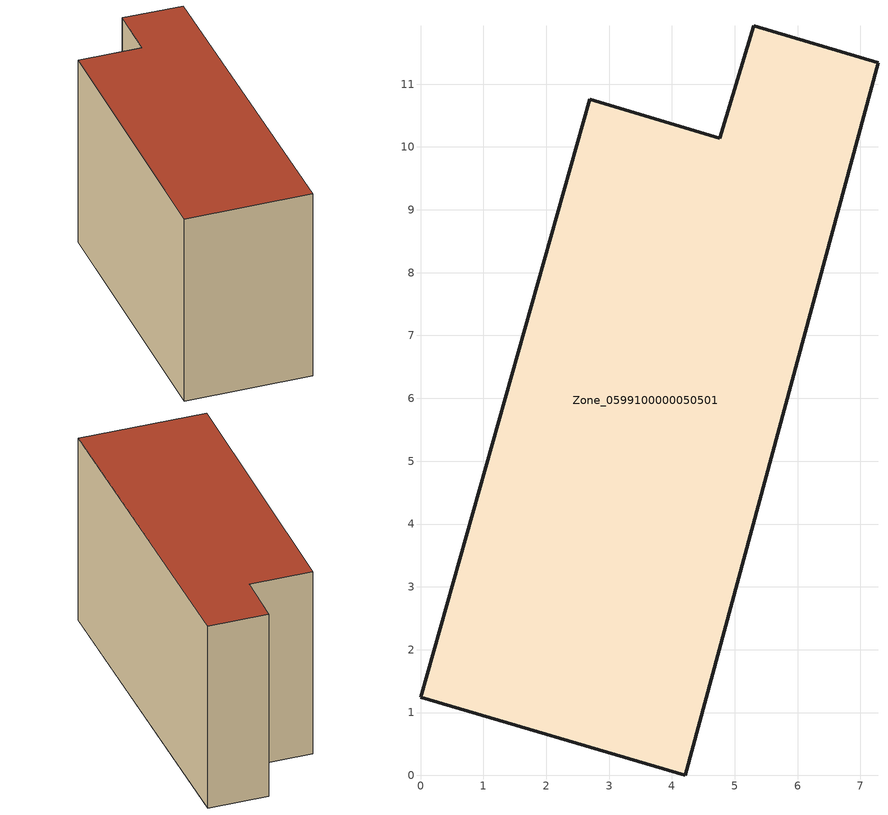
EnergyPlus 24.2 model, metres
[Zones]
Zone_0599100000050501
 floor ground (C_G): 0,1.24 2.69,10.76 4.76,10.14 5.3,11.93 7.28,11.34 4.21,0 z0
 wall outside (C_F): 2.69,10.76 0,1.24 4.21,0 7.28,11.34 5.3,11.93 4.76,10.14 2.69,10.76 z0:7.01
 roof outside (C_R): 7.28,11.34 5.3,11.93 4.76,10.14 2.69,10.76 0,1.24 4.21,0 z7.01
[BUILDING]
Pand.0599100000050501: North Axis=0; Terrain=City; Loads Convergence Tolerance Value=0.04; Temperature Convergence Tolerance Value=0.4; Solar Distribution=FullExterior; Maximum Number of Warmup Days=25; Minimum Number of Warmup Days=1
[Site:Location]
Rotterdam.The.Hague.AP_ZH_NLD Design_Conditions: Latitude=51.96; Longitude=4.45; Time Zone=1; Elevation=-4.5
[SITE:GROUNDTEMPERATURE:BUILDINGSURFACE]
18, 18, 18, 18, 18, 18, 18, 18, 18, 18, 18, 18
[MATERIAL] Thermal Absorptance=0.9; Solar Absorptance=0.7; Visible Absorptance=0.7
Name | Roughness | Thickness | Conductivity | Density | Specific Heat
G.TI.1946 | MediumSmooth | 0.15 | 1 | 540 | 1210
F.TI.1946 | Rough | 0.3 | 0.857143 | 1920 | 840
R.TI.1946 | MediumRough | 0.2 | 0.1 | 1500 | 1000
[CONSTRUCTION]
C_G: G.TI.1946
C_F: F.TI.1946
C_R: R.TI.1946
[ZONE]
Zone_0599100000050501: Type=1; Multiplier=1; Ceiling Height=Autocalculate; Volume=Autocalculate; Floor Area=autocalculate; Part of Total Floor Area=Yes
[ZONEINFILTRATION:DESIGNFLOWRATE]
Infil_Zone_0599100000050501: Zone or ZoneList or Space or SpaceList=Zone_0599100000050501; Schedule=AlwaysOn; Design Flow Rate Calculation Method=Flow/Area; Flow Rate per Floor Area=0.003; Constant Term Coefficient=1; Temperature Term Coefficient=0; Velocity Term Coefficient=0; Velocity Squared Term Coefficient=0
[HVACTEMPLATE:ZONE:IDEALLOADSAIRSYSTEM]
Zone_0599100000050501: Maximum Heating Supply Air Temperature=50; Minimum Cooling Supply Air Temperature=13; Maximum Heating Supply Air Humidity Ratio=0.0156; Minimum Cooling Supply Air Humidity Ratio=0.0077; Heating Limit=NoLimit; Cooling Limit=NoLimit; Dehumidification Control Type=ConstantSensibleHeatRatio; Cooling Sensible Heat Ratio=0.7; Dehumidification Setpoint=60; Humidification Control Type=None; Humidification Setpoint=30; Outdoor Air Method=None; Outdoor Air Flow Rate per Person=0.00944; Outdoor Air Flow Rate per Zone Floor Area=0; Outdoor Air Flow Rate per Zone=0; Demand Controlled Ventilation Type=None; Outdoor Air Economizer Type=NoEconomizer; Heat Recovery Type=None; Sensible Heat Recovery Effectiveness=0.7; Latent Heat Recovery Effectiveness=0.65
[ZONECONTROL:THERMOSTAT]
ThermostatControl_Zone_0599100000050501: Zone or ZoneList=Zone_0599100000050501; Control Type Schedule=DualSetpointControlType; Control 1=Thermostat_Zone_0599100000050501; Temperature Difference Between Cutout And Setpoint=0
[THERMOSTATSETPOINT:DUALSETPOINT]
Thermostat_Zone_0599100000050501: Heating Setpoint Temperature Schedule=HeatingSetpoint_Zone_0599100000050501; Cooling Setpoint Temperature Schedule=CoolingSetpoint_Zone_0599100000050501
[SCHEDULE:COMPACT]
HeatingSetpoint_Zone_0599100000050501: Through: 12/31, For: AllDays, Until: 24:00, 21
CoolingSetpoint_Zone_0599100000050501: Through: 12/31, For: AllDays, Until: 24:00, 24
DualSetpointControlType: Through: 12/31, For: AllDays, Until: 24:00, 4
AlwaysOn: Through: 12/31, For: AllDays, Until: 24:00, 1
